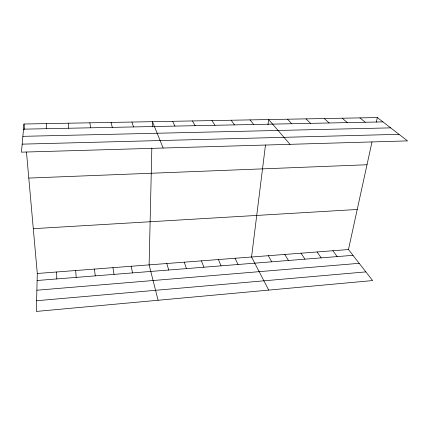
<?xml version="1.0" encoding="UTF-8"?>
<svg xmlns="http://www.w3.org/2000/svg" width="429" height="429" viewBox="0 0 429 429"><rect width="100%" height="100%" fill="white"/><g stroke="black" fill="none" stroke-linecap="round" stroke-linejoin="round"><path stroke-width="0.64" d="M46.3 128.7L46.321 123.606M26.464 151.957L37.291 273.482L36.358 311.427L372.629 280.571L348.466 249.544L372.002 141.913M151.834 147.989L149.12 264.881L158.076 300.257M152.322 126.925L152.445 121.67L163.143 148.026M23.976 124.013L21.45 152.161L407.55 140.894L377.327 117.573L23.976 124.013L24.448 129.327M265.481 145.018L251.555 257.003L268.71 290.106M268.002 124.759L268.651 119.552L290.009 144.326M376.335 122.099L377.327 117.573M36.621 300.729L365.867 271.889M36.883 290.224L359.191 263.32M37.119 280.502L352.976 255.335M37.291 273.482L348.466 249.544M33.301 228.673L357.228 209.475M28.791 178.073L367.01 164.752M22.169 144.144L399.029 134.325M22.871 136.336L390.663 127.869M23.515 129.161L382.92 121.89M359.926 117.889L365.267 122.249M342.251 118.211L347.329 122.608M324.292 118.538L329.102 122.978M306.043 118.871L310.575 123.354M287.5 119.208L291.736 123.734M250.059 119.895L253.695 124.501M332.877 250.745L337.183 256.596M231.167 120.238L234.491 124.893M317.069 251.962L321.165 257.872M301.035 253.196L304.917 259.164M211.969 120.587L214.967 125.289M284.776 254.445L288.438 260.478M192.449 120.94L195.12 125.692M268.286 255.716L271.713 261.813M172.614 121.305L174.935 126.099M235.081 258.269L238.041 264.495M218.377 259.55L221.091 265.846M201.437 260.853L203.898 267.213M184.25 262.178L186.449 268.602M131.934 122.045L133.526 126.936M166.811 263.519L168.747 270.013M111.073 122.426L112.285 127.365M131.167 266.259L132.545 272.898M89.859 122.812L90.675 127.804M112.95 267.664L114.039 274.372M94.46 269.085L95.243 275.868M68.281 123.209L68.683 128.25M75.692 270.527L76.169 277.391M56.639 271.997L56.794 278.936"/></g></svg>
